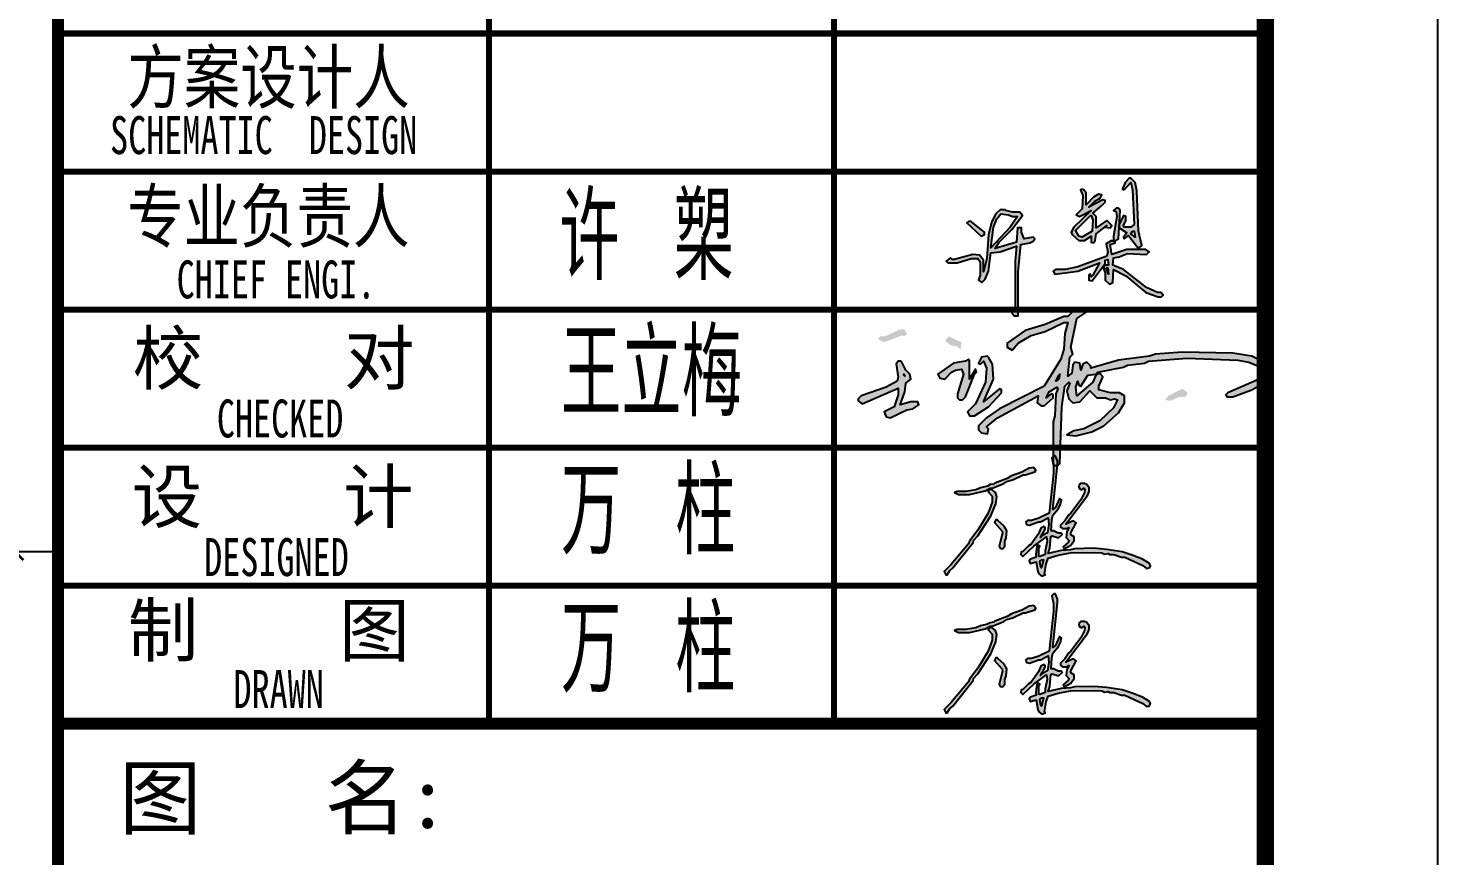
# Model space of a CAD drawing. Extents: x -812054 to 22247, y -644080 to 1003627.
# Drawn here: x -121712 to -117626, y -192653 to -190255 of the extents above; entities that cross this region are included whole.
import ezdxf
from ezdxf.enums import TextEntityAlignment as Align

# ---------------------------------------------------------------- set-up
doc = ezdxf.new("R2010")
doc.units = 0
doc.header["$LTSCALE"] = 1000
doc.layers.get('0').update_dxf_attribs({"linetype": 'CONTINUOUS'})
doc.layers.get('DEFPOINTS').update_dxf_attribs({"linetype": 'CONTINUOUS'})
for name, color, linetype in [('-TK', 7, 'CONTINUOUS'), ('DIM_ELEV', 3, 'CONTINUOUS'), ('PUB_DIM', 3, 'CONTINUOUS'), ('图签文字', 4, 'CONTINUOUS')]:
    doc.layers.add(name, color=color, linetype=linetype)
doc.layers.add('图框', color=9, linetype='CONTINUOUS', lineweight=18)
doc.styles.add('_TCH_DIM_T3', font='SIMPLEX', dxfattribs={"width": 0.705882, "bigfont": 'GBCBIG'})
doc.styles.add('建筑图签-1', font='simhei.ttf', dxfattribs={"width": 0.7})
doc.styles.add('建筑图签-2', font='TXT.shx', dxfattribs={"width": 0.5, "bigfont": 'HZTXT.shx'})
doc.dimstyles.new('_TCH_ARCH&&50', dxfattribs={"dimtxt": 157.5, "dimasz": 50, "dimexe": 125, "dimexo": 150, "dimgap": 58.75, "dimtad": 1, "dimdec": 0, "dimzin": 0, "dimdsep": 46, "dimtxsty": '_TCH_DIM_T3', "dimblk": 'ARCHTICK', "dimcen": 0.09, "dimclrt": 7, "dimazin": 0, "dimtfac": 1, "dimtdec": 0, "dimtix": 1, "dimtmove": 2, "dimatfit": 3, "dimldrblk": 'ARCHTICK', "dimfxl": 1, "dimtolj": 1, "dimtzin": 0, "dimarcsym": 0})

# ---------------------------------------------------------------- blocks, each defined once
blk = doc.blocks.new('A$C6AF37BC7')
h = blk.add_hatch(color=256)
h.paths.add_polyline_path([(660, -48), (672, -48), (678, -96)], flags=16)
h.paths.add_polyline_path([(708, 144), (702, 150), (660, 126), (672, 66), (666, 36), (456, -42), (366, -60), (294, -60), (276, -72), (288, -96), (456, -72), (612, -12), (564, -102), (552, -114), (546, -96), (534, -102), (534, -138), (558, -144), (654, -18), (654, 6), (672, 12), (678, -30), (648, -30), (642, -54), (654, -84), (654, -138), (684, -168), (708, -156), (714, -60), (804, -108), (948, -228), (1038, -258), (1062, -258), (1074, -246), (1056, -228), (1032, -228), (954, -192), (786, -60), (708, -30), (714, 24), (756, 30), (816, 54), (954, 48), (972, 66), (948, 84), (810, 84), (702, 48), (690, 120), (726, 132), (720, 144)])
h.paths.add_polyline_path([(852, 216), (864, 216), (870, 174), (840, 198)], flags=16)
h.paths.add_polyline_path([(-312, 282), (-318, 288), (-336, 288), (-348, 276), (-246, 180), (-222, 192), (-222, 210)], flags=17)
h.paths.add_polyline_path([(546, 330), (552, 330), (564, 300), (558, 216), (486, 174), (462, 180), (438, 222)], flags=16)
h.paths.add_polyline_path([(-102, 342), (-48, 336), (-18, 324), (18, 324), (-36, 246), (-174, 96), (-156, 246), (-132, 306)], flags=16)
h.paths.add_polyline_path([(-66, 366), (-72, 372), (-108, 372), (-138, 342), (-168, 288), (-192, 192), (-204, 18), (-228, -78), (-228, 6), (-258, 42), (-306, 48), (-438, 12), (-456, 12), (-468, 24), (-498, 0), (-486, -12), (-420, -12), (-318, 18), (-270, 18), (-252, -6), (-252, -102), (-264, -138), (-240, -156), (-216, -132), (-192, -72), (-174, 60), (-108, 66), (12, 108), (0, 0), (0, -366), (-18, -342), (-24, -372), (-6, -396), (24, -396), (24, -78), (42, 120), (108, 132), (132, 144), (144, 162), (132, 174), (66, 162), (48, 210), (48, 240), (18, 240), (12, 138), (-144, 90), (-114, 138), (-24, 228), (54, 330), (36, 354), (-18, 354)])
h.paths.add_polyline_path([(756, 378), (750, 384), (732, 384), (714, 366), (732, 360), (738, 324), (714, 180), (714, 156), (726, 144), (750, 162), (762, 366)])
h.paths.add_polyline_path([(498, 516), (492, 522), (474, 516), (492, 474), (486, 378), (444, 336), (468, 324), (552, 366), (426, 246), (408, 210), (414, 192), (462, 150), (504, 150), (552, 180), (552, 138), (570, 132), (582, 150), (588, 198), (666, 258), (648, 246), (690, 240), (702, 258), (666, 294), (588, 240), (588, 324), (564, 348), (630, 402), (654, 426), (654, 438), (636, 444), (534, 390), (576, 432), (618, 456), (630, 480), (606, 486), (570, 462), (516, 408), (516, 492)])
h.paths.add_polyline_path([(846, 594), (840, 600), (828, 600), (798, 570), (780, 522), (792, 516), (840, 570), (852, 516), (864, 264), (840, 246), (792, 246), (786, 258), (804, 294), (804, 324), (786, 330), (756, 264), (756, 240), (810, 204), (786, 174), (792, 162), (822, 186), (888, 102), (900, 96), (918, 114), (894, 216), (882, 510), (870, 570)])
at = {"linetype": 'Continuous'}
for points in [[(498, 516), (492, 522), (474, 516), (492, 474), (486, 378), (444, 336), (468, 324), (552, 366), (426, 246), (408, 210), (414, 192), (462, 150), (504, 150), (552, 180), (552, 138), (570, 132), (582, 150), (588, 198), (666, 258), (648, 246), (690, 240), (702, 258), (666, 294), (588, 240), (588, 324), (564, 348), (630, 402), (654, 426), (654, 438), (636, 444), (534, 390), (576, 432), (618, 456), (630, 480), (606, 486), (570, 462), (516, 408), (516, 492), (498, 516)], [(846, 594), (840, 600), (828, 600), (798, 570), (780, 522), (792, 516), (840, 570), (852, 516), (864, 264), (840, 246), (792, 246), (786, 258), (804, 294), (804, 324), (786, 330), (756, 264), (756, 240), (810, 204), (786, 174), (792, 162), (822, 186), (888, 102), (900, 96), (918, 114), (894, 216), (882, 510), (870, 570), (846, 594)], [(-66, 366), (-72, 372), (-108, 372), (-138, 342), (-168, 288), (-192, 192), (-204, 18), (-228, -78), (-228, 6), (-258, 42), (-306, 48), (-438, 12), (-456, 12), (-468, 24), (-498, 0), (-486, -12), (-420, -12), (-318, 18), (-270, 18), (-252, -6), (-252, -102), (-264, -138), (-240, -156), (-216, -132), (-192, -72), (-174, 60), (-108, 66), (12, 108), (0, 0), (0, -366), (-18, -342), (-24, -372), (-6, -396), (24, -396), (24, -78), (42, 120), (108, 132), (132, 144), (144, 162), (132, 174), (66, 162), (48, 210), (48, 240), (18, 240), (12, 138), (-144, 90), (-114, 138), (-24, 228), (54, 330), (36, 354), (-18, 354), (-66, 366)], [(-102, 342), (-48, 336), (-18, 324), (18, 324), (-36, 246), (-174, 96), (-156, 246), (-132, 306), (-102, 342)], [(546, 330), (552, 330), (564, 300), (558, 216), (486, 174), (462, 180), (438, 222), (546, 330)], [(756, 378), (750, 384), (732, 384), (714, 366), (732, 360), (738, 324), (714, 180), (714, 156), (726, 144), (750, 162), (762, 366), (756, 378)], [(-312, 282), (-318, 288), (-336, 288), (-348, 276), (-246, 180), (-222, 192), (-222, 210), (-312, 282)], [(852, 216), (864, 216), (870, 174), (840, 198), (852, 216)], [(708, 144), (702, 150), (660, 126), (672, 66), (666, 36), (456, -42), (366, -60), (294, -60), (276, -72), (288, -96), (456, -72), (612, -12), (564, -102), (552, -114), (546, -96), (534, -102), (534, -138), (558, -144), (654, -18), (654, 6), (672, 12), (678, -30), (648, -30), (642, -54), (654, -84), (654, -138), (684, -168), (708, -156), (714, -60), (804, -108), (948, -228), (1038, -258), (1062, -258), (1074, -246), (1056, -228), (1032, -228), (954, -192), (786, -60), (708, -30), (714, 24), (756, 30), (816, 54), (954, 48), (972, 66), (948, 84), (810, 84), (702, 48), (690, 120), (726, 132), (720, 144), (708, 144)], [(660, -48), (672, -48), (678, -96), (660, -48)]]:
    blk.add_lwpolyline(points, dxfattribs=at)
blk = doc.blocks.new('A1')
at = {"linetype": 'Continuous'}
h = blk.add_hatch(color=0, dxfattribs=at)
h.paths.add_polyline_path([(82053.4, 10194.8), (82047.7, 10200.6), (82018.9, 10189), (81984.3, 10189), (81955.5, 10160.2), (81932.5, 10160.2), (81823, 10114.2), (81707.8, 10079.6), (81604.1, 10004.7), (81604.1, 9981.7), (81632.9, 9964.4), (81667.5, 10004.7), (81742.4, 10050.8), (81823, 10073.8), (81932.5, 10125.7), (81955.5, 10125.7), (81938.2, 10062.3), (81932.5, 9970.2), (81915.2, 9912.6), (81817.3, 9757), (81558.1, 9624.6), (81483.2, 9572.7), (81437.1, 9526.6), (81437.1, 9503.6), (81454.4, 9486.3), (81488.9, 9480.6), (81494.7, 9509.4), (81483.2, 9520.9), (81546.5, 9572.7), (81782.7, 9699.4), (81776.9, 9659.1), (81800, 9641.8), (81817.3, 9641.8), (81869.1, 9687.9), (81869.1, 9705.2), (81857.6, 9711), (81828.8, 9687.9), (81846.1, 9722.5), (81892.1, 9751.3), (81897.9, 9739.8), (81886.4, 9711), (81880.6, 9584.2), (81869.1, 9549.7), (81869.1, 9307.8), (81880.6, 9296.2), (81897.9, 9296.2), (81909.4, 9307.8), (81920.9, 9636.1), (81938.2, 9757), (81961.3, 9780.1), (81967, 9774.3), (81949.7, 9728.2), (81961.3, 9682.2), (81984.3, 9659.1), (82024.6, 9664.9), (82082.2, 9728.2), (82122.5, 9687.9), (82174.4, 9687.9), (82203.2, 9676.4), (82226.2, 9682.2), (82243.5, 9676.4), (82220.5, 9630.3), (82139.8, 9555.4), (82047.7, 9509.4), (81990.1, 9497.8), (81949.7, 9474.8), (82001.6, 9469), (82093.7, 9492.1), (82162.9, 9526.6), (82249.3, 9601.5), (82283.8, 9659.1), (82283.8, 9699.4), (82255, 9716.7), (82203.2, 9716.7), (82134.1, 9734), (82134.1, 9757), (82157.1, 9808.9), (82139.8, 9831.9), (82116.8, 9820.4), (82099.5, 9780.1), (82007.3, 9699.4), (82001.6, 9751.3), (82013.1, 9785.8), (82018.9, 9762.8), (82030.4, 9757), (82070.7, 9820.4), (82116.8, 9826.2), (82128.3, 9837.7), (82278.1, 9866.5), (82301.1, 9878), (82399, 9889.5), (82422.1, 9901), (82646.7, 9918.3), (82940.5, 9906.8), (83003.8, 9895.3), (83061.4, 9872.2), (83084.5, 9849.2), (83084.5, 9826.2), (83049.9, 9791.6), (82882.9, 9716.7), (82871.3, 9705.2), (82877.1, 9693.7), (82911.7, 9693.7), (83021.1, 9734), (83090.2, 9774.3), (83124.8, 9814.6), (83130.5, 9837.7), (83119, 9866.5), (83090.2, 9895.3), (83021.1, 9929.8), (82911.7, 9947.1), (82617.9, 9952.9), (82462.4, 9941.4), (82427.8, 9929.8), (82249.3, 9906.8), (82088, 9860.7), (82088, 9872.2), (82064.9, 9895.3), (82041.9, 9883.8), (82030.4, 9849.2), (82024.6, 9889.5), (81995.8, 9895.3), (81984.3, 9878), (81978.5, 9831.9), (81955.5, 9814.6), (81967, 9924.1), (81984.3, 9941.4), (81972.8, 9981.7), (82007.3, 10148.7), (82059.2, 10183.3)])
h.paths.add_polyline_path([(81903.7, 9820.4), (81909.4, 9826.2), (81903.7, 9797.4), (81886.4, 9785.8)], flags=16)
h.paths.add_polyline_path([(81938.2, 9469), (81944, 9474.8), (81920.9, 9474.8), (81932.5, 9463.3)], flags=17)
h.paths.add_polyline_path([(82629.4, 9734), (82617.9, 9739.8), (82537.3, 9699.4), (82520, 9676.4), (82548.8, 9670.6), (82600.6, 9693.7), (82635.2, 9693.7), (82652.5, 9716.7)], flags=17)
h.paths.add_polyline_path([(81005.1, 9820.4), (81005.1, 9826.2), (81010.9, 9814.6)], flags=16)
h.paths.add_polyline_path([(80993.6, 9895.3), (80987.8, 9901), (80970.5, 9901), (80959, 9883.8), (80970.5, 9808.9), (80964.8, 9785.8), (80901.4, 9751.3), (80757.4, 9699.4), (80740.1, 9682.2), (80740.1, 9670.6), (80763.2, 9653.4), (80970.5, 9745.5), (80970.5, 9705.2), (80947.5, 9636.1), (80889.9, 9607.3), (80901.4, 9578.5), (80924.5, 9572.7), (81022.4, 9618.8), (81056.9, 9624.6), (81091.5, 9647.6), (81085.7, 9664.9), (81045.4, 9664.9), (80982.1, 9647.6), (81010.9, 9722.5), (81016.6, 9774.3), (81045.4, 9797.4), (81039.7, 9826.2), (81016.6, 9849.2)])
h.paths.add_polyline_path([(81385.3, 9906.8), (81379.5, 9912.6), (81362.2, 9901), (81293.1, 9889.5), (81200.9, 9826.2), (81212.5, 9803.1), (81241.3, 9797.4), (81281.6, 9837.7), (81304.6, 9849.2), (81339.2, 9855), (81350.7, 9826.2), (81316.1, 9711), (81316.1, 9687.9), (81327.7, 9676.4), (81344.9, 9676.4), (81362.2, 9693.7), (81414.1, 9826.2), (81425.6, 9837.7), (81419.8, 9855), (81385.3, 9797.4)])
h.paths.add_polyline_path([(81494.7, 9924.1), (81488.9, 9929.8), (81454.4, 9924.1), (81437.1, 9889.5), (81448.6, 9883.8), (81465.9, 9901), (81483.2, 9860.7), (81477.4, 9780.1), (81419.8, 9653.4), (81373.7, 9607.3), (81385.3, 9584.2), (81414.1, 9584.2), (81494.7, 9636.1), (81569.6, 9716.7), (81569.6, 9734), (81558.1, 9739.8), (81465.9, 9664.9), (81523.5, 9797.4), (81517.7, 9883.8)])
h.paths.add_polyline_path([(81275.8, 10039.3), (81270.1, 10045), (81247, 10027.8), (81247, 10016.2), (81275.8, 9993.2), (81310.4, 9987.4), (81333.4, 9970.2), (81339.2, 10010.5)])
h.paths.add_polyline_path([(81010.9, 10079.6), (81005.1, 10085.4), (80982.1, 10085.4), (80895.7, 10045), (80866.9, 10045), (80855.3, 10027.8), (80889.9, 10010.5), (80993.6, 10050.8), (81005.1, 10045), (81022.4, 10056.6)])
h = blk.add_hatch(color=256, dxfattribs=at)
h.paths.add_polyline_path([(81517.1, 9155.2), (81514.1, 9158.2), (81505.1, 9158.2), (81493.1, 9143.2), (81517.1, 9119.2), (81517.1, 9083.2), (81493.1, 9020.2), (81433.1, 8921.2), (81385.1, 8858.2), (81379.1, 8843.2), (81277.1, 8720.2), (81238.1, 8681.2), (81247.1, 8663.2), (81256.1, 8663.2), (81271.1, 8687.2), (81289.1, 8702.2), (81406.1, 8849.2), (81409.1, 8861.2), (81433.1, 8888.2), (81508.1, 9005.2), (81538.1, 9074.2), (81544.1, 9116.2), (81535.1, 9140.2)])
h.paths.add_polyline_path([(81760.1, 9281.2), (81757.1, 9284.2), (81730.1, 9281.2), (81688.1, 9257.2), (81628.1, 9236.2), (81604.1, 9221.2), (81532.1, 9194.2), (81526.1, 9188.2), (81505.1, 9185.2), (81490.1, 9176.2), (81448.1, 9167.2), (81421.1, 9155.2), (81364.1, 9146.2), (81313.1, 9146.2), (81298.1, 9140.2), (81322.1, 9128.2), (81385.1, 9128.2), (81475.1, 9149.2), (81505.1, 9164.2), (81523.1, 9167.2), (81583.1, 9191.2), (81601.1, 9203.2), (81640.1, 9215.2), (81697.1, 9242.2), (81709.1, 9242.2), (81763.1, 9260.2), (81769.1, 9269.2)])
h.paths.add_polyline_path([(81550.1, 8978.2), (81547.1, 8981.2), (81538.1, 8981.2), (81529.1, 8966.2), (81574.1, 8915.2), (81577.1, 8903.2), (81556.1, 8828.2), (81562.1, 8816.2), (81577.1, 8813.2), (81589.1, 8828.2), (81589.1, 8855.2), (81598.1, 8876.2), (81601.1, 8918.2), (81586.1, 8945.2)])
h.paths.add_polyline_path([(81883.1, 9350.2), (81880.1, 9353.2), (81874.1, 9353.2), (81862.1, 9341.2), (81871.1, 9296.2), (81871.1, 9251.2), (81847.1, 9020.2), (81787.1, 8990.2), (81745.1, 8978.2), (81721.1, 8978.2), (81712.1, 8969.2), (81715.1, 8954.2), (81733.1, 8951.2), (81784.1, 8969.2), (81796.1, 8969.2), (81841.1, 8993.2), (81844.1, 8957.2), (81838.1, 8906.2), (81808.1, 8891.2), (81796.1, 8879.2), (81823.1, 8927.2), (81823.1, 8936.2), (81817.1, 8942.2), (81799.1, 8933.2), (81784.1, 8900.2), (81742.1, 8840.2), (81727.1, 8831.2), (81694.1, 8798.2), (81685.1, 8795.2), (81682.1, 8780.2), (81694.1, 8768.2), (81760.1, 8831.2), (81817.1, 8873.2), (81832.1, 8882.2), (81835.1, 8855.2), (81823.1, 8801.2), (81823.1, 8780.2), (81793.1, 8768.2), (81787.1, 8771.2), (81787.1, 8819.2), (81793.1, 8828.2), (81781.1, 8834.2), (81775.1, 8828.2), (81769.1, 8780.2), (81772.1, 8765.2), (81739.1, 8753.2), (81730.1, 8744.2), (81736.1, 8729.2), (81772.1, 8738.2), (81781.1, 8681.2), (81787.1, 8669.2), (81805.1, 8654.2), (81823.1, 8663.2), (81820.1, 8669.2), (81829.1, 8726.2), (81841.1, 8759.2), (81898.1, 8777.2), (81970.1, 8789.2), (82117.1, 8792.2), (82153.1, 8789.2), (82168.1, 8783.2), (82189.1, 8786.2), (82198.1, 8780.2), (82222.1, 8780.2), (82267.1, 8765.2), (82285.1, 8765.2), (82390.1, 8717.2), (82411.1, 8699.2), (82426.1, 8702.2), (82435.1, 8714.2), (82429.1, 8729.2), (82387.1, 8753.2), (82327.1, 8777.2), (82270.1, 8795.2), (82180.1, 8810.2), (82105.1, 8816.2), (81994.1, 8813.2), (81970.1, 8807.2), (81916.1, 8804.2), (81841.1, 8786.2), (81850.1, 8816.2), (81856.1, 8885.2), (81865.1, 8888.2), (81901.1, 8876.2), (81922.1, 8897.2), (81916.1, 8903.2), (81898.1, 8903.2), (81871.1, 8918.2), (81859.1, 8918.2), (81862.1, 8981.2), (81868.1, 9008.2), (81901.1, 9047.2), (81913.1, 9071.2), (81919.1, 9098.2), (81907.1, 9104.2), (81883.1, 9053.2), (81868.1, 9041.2), (81895.1, 9302.2), (81895.1, 9323.2)])
h.paths.add_polyline_path([(82057.1, 9188.2), (82054.1, 9191.2), (82030.1, 9191.2), (82021.1, 9185.2), (82018.1, 9170.2), (82024.1, 9161.2), (82036.1, 9155.2), (82048.1, 9164.2), (82054.1, 9155.2), (82051.1, 9140.2), (82030.1, 9098.2), (81973.1, 9020.2), (81961.1, 9011.2), (81937.1, 8975.2), (81913.1, 8951.2), (81913.1, 8939.2), (81925.1, 8930.2), (81949.1, 8930.2), (81961.1, 8936.2), (81949.1, 8912.2), (81946.1, 8879.2), (81961.1, 8861.2), (81958.1, 8852.2), (81928.1, 8825.2), (81934.1, 8813.2), (81973.1, 8834.2), (81991.1, 8861.2), (81991.1, 8882.2), (81973.1, 8894.2), (81973.1, 8906.2), (82003.1, 8963.2), (81988.1, 8975.2), (81943.1, 8957.2), (82069.1, 9122.2), (82078.1, 9146.2), (82078.1, 9167.2), (82063.1, 9188.2)], flags=17)
h = blk.add_hatch(color=256, dxfattribs=at)
h.paths.add_polyline_path([(81517.1, 8355.2), (81514.1, 8358.2), (81505.1, 8358.2), (81493.1, 8343.2), (81517.1, 8319.2), (81517.1, 8283.2), (81493.1, 8220.2), (81433.1, 8121.2), (81385.1, 8058.2), (81379.1, 8043.2), (81277.1, 7920.2), (81238.1, 7881.2), (81247.1, 7863.2), (81256.1, 7863.2), (81271.1, 7887.2), (81289.1, 7902.2), (81406.1, 8049.2), (81409.1, 8061.2), (81433.1, 8088.2), (81508.1, 8205.2), (81538.1, 8274.2), (81544.1, 8316.2), (81535.1, 8340.2)])
h.paths.add_polyline_path([(81760.1, 8481.2), (81757.1, 8484.2), (81730.1, 8481.2), (81688.1, 8457.2), (81628.1, 8436.2), (81604.1, 8421.2), (81532.1, 8394.2), (81526.1, 8388.2), (81505.1, 8385.2), (81490.1, 8376.2), (81448.1, 8367.2), (81421.1, 8355.2), (81364.1, 8346.2), (81313.1, 8346.2), (81298.1, 8340.2), (81322.1, 8328.2), (81385.1, 8328.2), (81475.1, 8349.2), (81505.1, 8364.2), (81523.1, 8367.2), (81583.1, 8391.2), (81601.1, 8403.2), (81640.1, 8415.2), (81697.1, 8442.2), (81709.1, 8442.2), (81763.1, 8460.2), (81769.1, 8469.2)])
h.paths.add_polyline_path([(81550.1, 8178.2), (81547.1, 8181.2), (81538.1, 8181.2), (81529.1, 8166.2), (81574.1, 8115.2), (81577.1, 8103.2), (81556.1, 8028.2), (81562.1, 8016.2), (81577.1, 8013.2), (81589.1, 8028.2), (81589.1, 8055.2), (81598.1, 8076.2), (81601.1, 8118.2), (81586.1, 8145.2)])
h.paths.add_polyline_path([(81883.1, 8550.2), (81880.1, 8553.2), (81874.1, 8553.2), (81862.1, 8541.2), (81871.1, 8496.2), (81871.1, 8451.2), (81847.1, 8220.2), (81787.1, 8190.2), (81745.1, 8178.2), (81721.1, 8178.2), (81712.1, 8169.2), (81715.1, 8154.2), (81733.1, 8151.2), (81784.1, 8169.2), (81796.1, 8169.2), (81841.1, 8193.2), (81844.1, 8157.2), (81838.1, 8106.2), (81808.1, 8091.2), (81796.1, 8079.2), (81823.1, 8127.2), (81823.1, 8136.2), (81817.1, 8142.2), (81799.1, 8133.2), (81784.1, 8100.2), (81742.1, 8040.2), (81727.1, 8031.2), (81694.1, 7998.2), (81685.1, 7995.2), (81682.1, 7980.2), (81694.1, 7968.2), (81760.1, 8031.2), (81817.1, 8073.2), (81832.1, 8082.2), (81835.1, 8055.2), (81823.1, 8001.2), (81823.1, 7980.2), (81793.1, 7968.2), (81787.1, 7971.2), (81787.1, 8019.2), (81793.1, 8028.2), (81781.1, 8034.2), (81775.1, 8028.2), (81769.1, 7980.2), (81772.1, 7965.2), (81739.1, 7953.2), (81730.1, 7944.2), (81736.1, 7929.2), (81772.1, 7938.2), (81781.1, 7881.2), (81787.1, 7869.2), (81805.1, 7854.2), (81823.1, 7863.2), (81820.1, 7869.2), (81829.1, 7926.2), (81841.1, 7959.2), (81898.1, 7977.2), (81970.1, 7989.2), (82117.1, 7992.2), (82153.1, 7989.2), (82168.1, 7983.2), (82189.1, 7986.2), (82198.1, 7980.2), (82222.1, 7980.2), (82267.1, 7965.2), (82285.1, 7965.2), (82390.1, 7917.2), (82411.1, 7899.2), (82426.1, 7902.2), (82435.1, 7914.2), (82429.1, 7929.2), (82387.1, 7953.2), (82327.1, 7977.2), (82270.1, 7995.2), (82180.1, 8010.2), (82105.1, 8016.2), (81994.1, 8013.2), (81970.1, 8007.2), (81916.1, 8004.2), (81841.1, 7986.2), (81850.1, 8016.2), (81856.1, 8085.2), (81865.1, 8088.2), (81901.1, 8076.2), (81922.1, 8097.2), (81916.1, 8103.2), (81898.1, 8103.2), (81871.1, 8118.2), (81859.1, 8118.2), (81862.1, 8181.2), (81868.1, 8208.2), (81901.1, 8247.2), (81913.1, 8271.2), (81919.1, 8298.2), (81907.1, 8304.2), (81883.1, 8253.2), (81868.1, 8241.2), (81895.1, 8502.2), (81895.1, 8523.2)])
h.paths.add_polyline_path([(82057.1, 8388.2), (82054.1, 8391.2), (82030.1, 8391.2), (82021.1, 8385.2), (82018.1, 8370.2), (82024.1, 8361.2), (82036.1, 8355.2), (82048.1, 8364.2), (82054.1, 8355.2), (82051.1, 8340.2), (82030.1, 8298.2), (81973.1, 8220.2), (81961.1, 8211.2), (81937.1, 8175.2), (81913.1, 8151.2), (81913.1, 8139.2), (81925.1, 8130.2), (81949.1, 8130.2), (81961.1, 8136.2), (81949.1, 8112.2), (81946.1, 8079.2), (81961.1, 8061.2), (81958.1, 8052.2), (81928.1, 8025.2), (81934.1, 8013.2), (81973.1, 8034.2), (81991.1, 8061.2), (81991.1, 8082.2), (81973.1, 8094.2), (81973.1, 8106.2), (82003.1, 8163.2), (81988.1, 8175.2), (81943.1, 8157.2), (82069.1, 8322.2), (82078.1, 8346.2), (82078.1, 8367.2), (82063.1, 8388.2)], flags=17)
blk.add_lwpolyline([(0, 59400), (0, 0), (84100, 0), (84100, 59400)], close=True)
at = {"const_width": 100}
blk.add_lwpolyline([(2500, 58400), (2500, 1000), (83100, 1000), (83100, 58400)], close=True, dxfattribs=at)
at = {"color": 0, "linetype": 'Continuous'}
for points in [[(82053.4, 10194.8), (82047.7, 10200.6), (82018.9, 10189), (81984.3, 10189), (81955.5, 10160.2), (81932.5, 10160.2), (81823, 10114.2), (81707.8, 10079.6), (81604.1, 10004.7), (81604.1, 9981.7), (81632.9, 9964.4), (81667.5, 10004.7), (81742.4, 10050.8), (81823, 10073.8), (81932.5, 10125.7), (81955.5, 10125.7), (81938.2, 10062.3), (81932.5, 9970.2), (81915.2, 9912.6), (81817.3, 9757), (81558.1, 9624.6), (81483.2, 9572.7), (81437.1, 9526.6), (81437.1, 9503.6), (81454.4, 9486.3), (81488.9, 9480.6), (81494.7, 9509.4), (81483.2, 9520.9), (81546.5, 9572.7), (81782.7, 9699.4), (81776.9, 9659.1), (81800, 9641.8), (81817.3, 9641.8), (81869.1, 9687.9), (81869.1, 9705.2), (81857.6, 9711), (81828.8, 9687.9), (81846.1, 9722.5), (81892.1, 9751.3), (81897.9, 9739.8), (81886.4, 9711), (81880.6, 9584.2), (81869.1, 9549.7), (81869.1, 9307.8), (81880.6, 9296.2), (81897.9, 9296.2), (81909.4, 9307.8), (81920.9, 9636.1), (81938.2, 9757), (81961.3, 9780.1), (81967, 9774.3), (81949.7, 9728.2), (81961.3, 9682.2), (81984.3, 9659.1), (82024.6, 9664.9), (82082.2, 9728.2), (82122.5, 9687.9), (82174.4, 9687.9), (82203.2, 9676.4), (82226.2, 9682.2), (82243.5, 9676.4), (82220.5, 9630.3), (82139.8, 9555.4), (82047.7, 9509.4), (81990.1, 9497.8), (81949.7, 9474.8), (82001.6, 9469), (82093.7, 9492.1), (82162.9, 9526.6), (82249.3, 9601.5), (82283.8, 9659.1), (82283.8, 9699.4), (82255, 9716.7), (82203.2, 9716.7), (82134.1, 9734), (82134.1, 9757), (82157.1, 9808.9), (82139.8, 9831.9), (82116.8, 9820.4), (82099.5, 9780.1), (82007.3, 9699.4), (82001.6, 9751.3), (82013.1, 9785.8), (82018.9, 9762.8), (82030.4, 9757), (82070.7, 9820.4), (82116.8, 9826.2), (82128.3, 9837.7), (82278.1, 9866.5), (82301.1, 9878), (82399, 9889.5), (82422.1, 9901), (82646.7, 9918.3), (82940.5, 9906.8), (83003.8, 9895.3), (83061.4, 9872.2), (83084.5, 9849.2), (83084.5, 9826.2), (83049.9, 9791.6), (82882.9, 9716.7), (82871.3, 9705.2), (82877.1, 9693.7), (82911.7, 9693.7), (83021.1, 9734), (83090.2, 9774.3), (83124.8, 9814.6), (83130.5, 9837.7), (83119, 9866.5), (83090.2, 9895.3), (83021.1, 9929.8), (82911.7, 9947.1), (82617.9, 9952.9), (82462.4, 9941.4), (82427.8, 9929.8), (82249.3, 9906.8), (82088, 9860.7), (82088, 9872.2), (82064.9, 9895.3), (82041.9, 9883.8), (82030.4, 9849.2), (82024.6, 9889.5), (81995.8, 9895.3), (81984.3, 9878), (81978.5, 9831.9), (81955.5, 9814.6), (81967, 9924.1), (81984.3, 9941.4), (81972.8, 9981.7), (82007.3, 10148.7), (82059.2, 10183.3), (82053.4, 10194.8)], [(80993.6, 9895.3), (80987.8, 9901), (80970.5, 9901), (80959, 9883.8), (80970.5, 9808.9), (80964.8, 9785.8), (80901.4, 9751.3), (80757.4, 9699.4), (80740.1, 9682.2), (80740.1, 9670.6), (80763.2, 9653.4), (80970.5, 9745.5), (80970.5, 9705.2), (80947.5, 9636.1), (80889.9, 9607.3), (80901.4, 9578.5), (80924.5, 9572.7), (81022.4, 9618.8), (81056.9, 9624.6), (81091.5, 9647.6), (81085.7, 9664.9), (81045.4, 9664.9), (80982.1, 9647.6), (81010.9, 9722.5), (81016.6, 9774.3), (81045.4, 9797.4), (81039.7, 9826.2), (81016.6, 9849.2), (80993.6, 9895.3)], [(81385.3, 9906.8), (81379.5, 9912.6), (81362.2, 9901), (81293.1, 9889.5), (81200.9, 9826.2), (81212.5, 9803.1), (81241.3, 9797.4), (81281.6, 9837.7), (81304.6, 9849.2), (81339.2, 9855), (81350.7, 9826.2), (81316.1, 9711), (81316.1, 9687.9), (81327.7, 9676.4), (81344.9, 9676.4), (81362.2, 9693.7), (81414.1, 9826.2), (81425.6, 9837.7), (81419.8, 9855), (81385.3, 9797.4), (81385.3, 9906.8)], [(81494.7, 9924.1), (81488.9, 9929.8), (81454.4, 9924.1), (81437.1, 9889.5), (81448.6, 9883.8), (81465.9, 9901), (81483.2, 9860.7), (81477.4, 9780.1), (81419.8, 9653.4), (81373.7, 9607.3), (81385.3, 9584.2), (81414.1, 9584.2), (81494.7, 9636.1), (81569.6, 9716.7), (81569.6, 9734), (81558.1, 9739.8), (81465.9, 9664.9), (81523.5, 9797.4), (81517.7, 9883.8), (81494.7, 9924.1)], [(81005.1, 9820.4), (81005.1, 9826.2), (81010.9, 9814.6), (81005.1, 9820.4)], [(81903.7, 9820.4), (81909.4, 9826.2), (81903.7, 9797.4), (81886.4, 9785.8), (81903.7, 9820.4)]]:
    blk.add_lwpolyline(points, dxfattribs=at)
at = {"linetype": 'Continuous'}
for points in [[(81883.1, 9350.2), (81880.1, 9353.2), (81874.1, 9353.2), (81862.1, 9341.2), (81871.1, 9296.2), (81871.1, 9251.2), (81847.1, 9020.2), (81787.1, 8990.2), (81745.1, 8978.2), (81721.1, 8978.2), (81712.1, 8969.2), (81715.1, 8954.2), (81733.1, 8951.2), (81784.1, 8969.2), (81796.1, 8969.2), (81841.1, 8993.2), (81844.1, 8957.2), (81838.1, 8906.2), (81808.1, 8891.2), (81796.1, 8879.2), (81823.1, 8927.2), (81823.1, 8936.2), (81817.1, 8942.2), (81799.1, 8933.2), (81784.1, 8900.2), (81742.1, 8840.2), (81727.1, 8831.2), (81694.1, 8798.2), (81685.1, 8795.2), (81682.1, 8780.2), (81694.1, 8768.2), (81760.1, 8831.2), (81817.1, 8873.2), (81832.1, 8882.2), (81835.1, 8855.2), (81823.1, 8801.2), (81823.1, 8780.2), (81793.1, 8768.2), (81787.1, 8771.2), (81787.1, 8819.2), (81793.1, 8828.2), (81781.1, 8834.2), (81775.1, 8828.2), (81769.1, 8780.2), (81772.1, 8765.2), (81739.1, 8753.2), (81730.1, 8744.2), (81736.1, 8729.2), (81772.1, 8738.2), (81781.1, 8681.2), (81787.1, 8669.2), (81805.1, 8654.2), (81823.1, 8663.2), (81820.1, 8669.2), (81829.1, 8726.2), (81841.1, 8759.2), (81898.1, 8777.2), (81970.1, 8789.2), (82117.1, 8792.2), (82153.1, 8789.2), (82168.1, 8783.2), (82189.1, 8786.2), (82198.1, 8780.2), (82222.1, 8780.2), (82267.1, 8765.2), (82285.1, 8765.2), (82390.1, 8717.2), (82411.1, 8699.2), (82426.1, 8702.2), (82435.1, 8714.2), (82429.1, 8729.2), (82387.1, 8753.2), (82327.1, 8777.2), (82270.1, 8795.2), (82180.1, 8810.2), (82105.1, 8816.2), (81994.1, 8813.2), (81970.1, 8807.2), (81916.1, 8804.2), (81841.1, 8786.2), (81850.1, 8816.2), (81856.1, 8885.2), (81865.1, 8888.2), (81901.1, 8876.2), (81922.1, 8897.2), (81916.1, 8903.2), (81898.1, 8903.2), (81871.1, 8918.2), (81859.1, 8918.2), (81862.1, 8981.2), (81868.1, 9008.2), (81901.1, 9047.2), (81913.1, 9071.2), (81919.1, 9098.2), (81907.1, 9104.2), (81883.1, 9053.2), (81868.1, 9041.2), (81895.1, 9302.2), (81895.1, 9323.2), (81883.1, 9350.2)], [(81760.1, 9281.2), (81757.1, 9284.2), (81730.1, 9281.2), (81688.1, 9257.2), (81628.1, 9236.2), (81604.1, 9221.2), (81532.1, 9194.2), (81526.1, 9188.2), (81505.1, 9185.2), (81490.1, 9176.2), (81448.1, 9167.2), (81421.1, 9155.2), (81364.1, 9146.2), (81313.1, 9146.2), (81298.1, 9140.2), (81322.1, 9128.2), (81385.1, 9128.2), (81475.1, 9149.2), (81505.1, 9164.2), (81523.1, 9167.2), (81583.1, 9191.2), (81601.1, 9203.2), (81640.1, 9215.2), (81697.1, 9242.2), (81709.1, 9242.2), (81763.1, 9260.2), (81769.1, 9269.2), (81760.1, 9281.2)], [(81517.1, 9155.2), (81514.1, 9158.2), (81505.1, 9158.2), (81493.1, 9143.2), (81517.1, 9119.2), (81517.1, 9083.2), (81493.1, 9020.2), (81433.1, 8921.2), (81385.1, 8858.2), (81379.1, 8843.2), (81277.1, 8720.2), (81238.1, 8681.2), (81247.1, 8663.2), (81256.1, 8663.2), (81271.1, 8687.2), (81289.1, 8702.2), (81406.1, 8849.2), (81409.1, 8861.2), (81433.1, 8888.2), (81508.1, 9005.2), (81538.1, 9074.2), (81544.1, 9116.2), (81535.1, 9140.2), (81517.1, 9155.2)], [(82057.1, 9188.2), (82054.1, 9191.2), (82030.1, 9191.2), (82021.1, 9185.2), (82018.1, 9170.2), (82024.1, 9161.2), (82036.1, 9155.2), (82048.1, 9164.2), (82054.1, 9155.2), (82051.1, 9140.2), (82030.1, 9098.2), (81973.1, 9020.2), (81961.1, 9011.2), (81937.1, 8975.2), (81913.1, 8951.2), (81913.1, 8939.2), (81925.1, 8930.2), (81949.1, 8930.2), (81961.1, 8936.2), (81949.1, 8912.2), (81946.1, 8879.2), (81961.1, 8861.2), (81958.1, 8852.2), (81928.1, 8825.2), (81934.1, 8813.2), (81973.1, 8834.2), (81991.1, 8861.2), (81991.1, 8882.2), (81973.1, 8894.2), (81973.1, 8906.2), (82003.1, 8963.2), (81988.1, 8975.2), (81943.1, 8957.2), (82069.1, 9122.2), (82078.1, 9146.2), (82078.1, 9167.2), (82063.1, 9188.2), (82057.1, 9188.2)], [(81550.1, 8978.2), (81547.1, 8981.2), (81538.1, 8981.2), (81529.1, 8966.2), (81574.1, 8915.2), (81577.1, 8903.2), (81556.1, 8828.2), (81562.1, 8816.2), (81577.1, 8813.2), (81589.1, 8828.2), (81589.1, 8855.2), (81598.1, 8876.2), (81601.1, 8918.2), (81586.1, 8945.2), (81550.1, 8978.2)], [(81805.1, 8750.2), (81814.1, 8750.2), (81802.1, 8702.2), (81796.1, 8714.2), (81793.1, 8741.2), (81805.1, 8750.2)], [(81883.1, 8550.2), (81880.1, 8553.2), (81874.1, 8553.2), (81862.1, 8541.2), (81871.1, 8496.2), (81871.1, 8451.2), (81847.1, 8220.2), (81787.1, 8190.2), (81745.1, 8178.2), (81721.1, 8178.2), (81712.1, 8169.2), (81715.1, 8154.2), (81733.1, 8151.2), (81784.1, 8169.2), (81796.1, 8169.2), (81841.1, 8193.2), (81844.1, 8157.2), (81838.1, 8106.2), (81808.1, 8091.2), (81796.1, 8079.2), (81823.1, 8127.2), (81823.1, 8136.2), (81817.1, 8142.2), (81799.1, 8133.2), (81784.1, 8100.2), (81742.1, 8040.2), (81727.1, 8031.2), (81694.1, 7998.2), (81685.1, 7995.2), (81682.1, 7980.2), (81694.1, 7968.2), (81760.1, 8031.2), (81817.1, 8073.2), (81832.1, 8082.2), (81835.1, 8055.2), (81823.1, 8001.2), (81823.1, 7980.2), (81793.1, 7968.2), (81787.1, 7971.2), (81787.1, 8019.2), (81793.1, 8028.2), (81781.1, 8034.2), (81775.1, 8028.2), (81769.1, 7980.2), (81772.1, 7965.2), (81739.1, 7953.2), (81730.1, 7944.2), (81736.1, 7929.2), (81772.1, 7938.2), (81781.1, 7881.2), (81787.1, 7869.2), (81805.1, 7854.2), (81823.1, 7863.2), (81820.1, 7869.2), (81829.1, 7926.2), (81841.1, 7959.2), (81898.1, 7977.2), (81970.1, 7989.2), (82117.1, 7992.2), (82153.1, 7989.2), (82168.1, 7983.2), (82189.1, 7986.2), (82198.1, 7980.2), (82222.1, 7980.2), (82267.1, 7965.2), (82285.1, 7965.2), (82390.1, 7917.2), (82411.1, 7899.2), (82426.1, 7902.2), (82435.1, 7914.2), (82429.1, 7929.2), (82387.1, 7953.2), (82327.1, 7977.2), (82270.1, 7995.2), (82180.1, 8010.2), (82105.1, 8016.2), (81994.1, 8013.2), (81970.1, 8007.2), (81916.1, 8004.2), (81841.1, 7986.2), (81850.1, 8016.2), (81856.1, 8085.2), (81865.1, 8088.2), (81901.1, 8076.2), (81922.1, 8097.2), (81916.1, 8103.2), (81898.1, 8103.2), (81871.1, 8118.2), (81859.1, 8118.2), (81862.1, 8181.2), (81868.1, 8208.2), (81901.1, 8247.2), (81913.1, 8271.2), (81919.1, 8298.2), (81907.1, 8304.2), (81883.1, 8253.2), (81868.1, 8241.2), (81895.1, 8502.2), (81895.1, 8523.2), (81883.1, 8550.2)], [(81760.1, 8481.2), (81757.1, 8484.2), (81730.1, 8481.2), (81688.1, 8457.2), (81628.1, 8436.2), (81604.1, 8421.2), (81532.1, 8394.2), (81526.1, 8388.2), (81505.1, 8385.2), (81490.1, 8376.2), (81448.1, 8367.2), (81421.1, 8355.2), (81364.1, 8346.2), (81313.1, 8346.2), (81298.1, 8340.2), (81322.1, 8328.2), (81385.1, 8328.2), (81475.1, 8349.2), (81505.1, 8364.2), (81523.1, 8367.2), (81583.1, 8391.2), (81601.1, 8403.2), (81640.1, 8415.2), (81697.1, 8442.2), (81709.1, 8442.2), (81763.1, 8460.2), (81769.1, 8469.2), (81760.1, 8481.2)], [(81517.1, 8355.2), (81514.1, 8358.2), (81505.1, 8358.2), (81493.1, 8343.2), (81517.1, 8319.2), (81517.1, 8283.2), (81493.1, 8220.2), (81433.1, 8121.2), (81385.1, 8058.2), (81379.1, 8043.2), (81277.1, 7920.2), (81238.1, 7881.2), (81247.1, 7863.2), (81256.1, 7863.2), (81271.1, 7887.2), (81289.1, 7902.2), (81406.1, 8049.2), (81409.1, 8061.2), (81433.1, 8088.2), (81508.1, 8205.2), (81538.1, 8274.2), (81544.1, 8316.2), (81535.1, 8340.2), (81517.1, 8355.2)], [(82057.1, 8388.2), (82054.1, 8391.2), (82030.1, 8391.2), (82021.1, 8385.2), (82018.1, 8370.2), (82024.1, 8361.2), (82036.1, 8355.2), (82048.1, 8364.2), (82054.1, 8355.2), (82051.1, 8340.2), (82030.1, 8298.2), (81973.1, 8220.2), (81961.1, 8211.2), (81937.1, 8175.2), (81913.1, 8151.2), (81913.1, 8139.2), (81925.1, 8130.2), (81949.1, 8130.2), (81961.1, 8136.2), (81949.1, 8112.2), (81946.1, 8079.2), (81961.1, 8061.2), (81958.1, 8052.2), (81928.1, 8025.2), (81934.1, 8013.2), (81973.1, 8034.2), (81991.1, 8061.2), (81991.1, 8082.2), (81973.1, 8094.2), (81973.1, 8106.2), (82003.1, 8163.2), (81988.1, 8175.2), (81943.1, 8157.2), (82069.1, 8322.2), (82078.1, 8346.2), (82078.1, 8367.2), (82063.1, 8388.2), (82057.1, 8388.2)], [(81550.1, 8178.2), (81547.1, 8181.2), (81538.1, 8181.2), (81529.1, 8166.2), (81574.1, 8115.2), (81577.1, 8103.2), (81556.1, 8028.2), (81562.1, 8016.2), (81577.1, 8013.2), (81589.1, 8028.2), (81589.1, 8055.2), (81598.1, 8076.2), (81601.1, 8118.2), (81586.1, 8145.2), (81550.1, 8178.2)], [(81805.1, 7950.2), (81814.1, 7950.2), (81802.1, 7902.2), (81796.1, 7914.2), (81793.1, 7941.2), (81805.1, 7950.2)]]:
    blk.add_lwpolyline(points, dxfattribs=at)
at = {"layer": '图框'}
for points, const_width in [([(76100, 1000), (76100, 58400)], 70), ([(78599.5, 7800.3), (78600, 14200.3)], 35), ([(80600, 7800.3), (80600, 14200.3)], 35), ([(80600, 7800.3), (80600, 14200.3)], 35), ([(80600, 7800.3), (80600, 14200.3)], 35), ([(80600, 7800.3), (80600, 14200.3)], 35), ([(76100, 11800.3), (83100, 11800.3)], 35), ([(76100, 11000.3), (83100, 11000.3)], 35), ([(76100, 10200.3), (83100, 10200.3)], 35), ([(76100, 9400.3), (83100, 9400.3)], 35), ([(76100, 8600.3), (83100, 8600.3)], 35), ([(76100, 7800.3), (83100, 7800.3)], 70)]:
    blk.add_lwpolyline(points, dxfattribs=dict(at, const_width=const_width))
at = {"xscale": 0.7999999998137355, "yscale": 0.8000000000465661, "zscale": 0.8}
blk.add_blockref('A$C6AF37BC7', (81648.8, 10481.2), dxfattribs=at)
at = {"layer": '图框', "style": '建筑图签-1', "width": 0.7}
blk.add_text('SCHEMATIC  DESIGN', height=220, dxfattribs=at).set_placement((76402.6, 11101.4, -1799))
for s, p in [('CHIEF ENGI.', (77364.5, 10374.8)), ('CHECKED  ', (77493, 9568.8)), ('DESIGNED ', (77419.6, 8765.5)), (' DRAWN   ', (77484.6, 8000.5))]:
    blk.add_text(s, height=220, dxfattribs=at).set_placement(p, align=Align.MIDDLE)
at = {"layer": '图签文字', "color": 7, "style": '建筑图签-1', "width": 0.8}
for s, p in [('方案设计人', (76502.5, 11398.1)), ('专业负责人', (76501.2, 10591.6))]:
    blk.add_text(s, height=300, dxfattribs=at).set_placement(p)
at = {"layer": '图签文字', "color": 0, "style": '建筑图签-2', "width": 0.7}
for s, p in [('许 槊', (79006.2, 10370.9)), ('王立梅', (79016.3, 9580.4)), ('万 柱', (79016.3, 8780.4)), ('万 柱', (79016.3, 7980.4))]:
    blk.add_text(s, height=500, dxfattribs=at).set_placement(p)
at = {"layer": '图签文字', "color": 7, "style": '建筑图签-1'}
for s, height, p in [('校    对', 300, (76533.3, 9768.2)), ('设    计', 300, (76527.9, 8966.5)), ('制    图', 300, (76504.9, 8191.7)), ('图   名:', 350, (76455.3, 7195.2))]:
    blk.add_text(s, height=height, dxfattribs=at).set_placement(p)
blk = doc.blocks.new('_ArchTick')
at = {"color": 0, "linetype": 'ByBlock', "const_width": 0.15}
blk.add_lwpolyline([(-0.5, -0.5), (0.5, 0.5)], dxfattribs=at)
blk = doc.blocks.new('*D1205')
at = {"layer": 'DEFPOINTS', "color": 0, "transparency": 16777216}
for p in [(-122351.1, -187020.8), (-121751.1, -187020.8), (-122351.1, -191770.8)]:
    blk.add_point(p, dxfattribs=at)
at = {"layer": 'PUB_DIM', "color": 0, "lineweight": -2, "transparency": 16777216}
for p, q in [((-122201.1, -187020.8), (-121626.1, -187020.8)), ((-121751.1, -191770.8), (-121751.1, -187020.8)), ((-122201.1, -191770.8), (-121626.1, -191770.8))]:
    blk.add_line(p, q, dxfattribs=at)
at = {"layer": 'PUB_DIM', "color": 0, "lineweight": -2, "transparency": 16777216, "xscale": 50, "yscale": 50, "zscale": 50}
for p, rotation in [((-121751.1, -187020.8), 90), ((-121751.1, -191770.8), 270)]:
    blk.add_blockref('_ArchTick', p, dxfattribs=dict(at, rotation=rotation))
at = {"layer": 'PUB_DIM', "color": 7, "transparency": 16777216, "insert": (-121888.6, -189395.8), "char_height": 157.5, "attachment_point": 5, "rotation": 90, "style": '_TCH_DIM_T3'}
blk.add_mtext('\\A1;4750', dxfattribs=at)

msp = doc.modelspace()

# ---------------------------------------------------------------- linework, layer by layer
at = {"layer": 'DIM_ELEV'}
msp.add_line((-122151.1, -191770.8), (-121626.1, -191770.8), dxfattribs=at)

# ---------------------------------------------------------------- block references
at = {"layer": '-TK', "xscale": 0.5, "yscale": 0.5, "zscale": 0.5}
msp.add_blockref('A1', (-159676.1, -196170.18), dxfattribs=at)

# ---------------------------------------------------------------- dimensions: what is measured, and where the dimension line sits
at = {"layer": 'PUB_DIM'}
dim = msp.add_aligned_dim(p1=(-122351.1, -191770.8), p2=(-122351.1, -187020.8), distance=-600, dimstyle='_TCH_ARCH&&50', dxfattribs=at)
dim.commit()
dim.dimension.update_dxf_attribs({"geometry": '*D1205', "text_midpoint": (-121888.6, -189395.8)})

doc.saveas('drawing.dxf')
